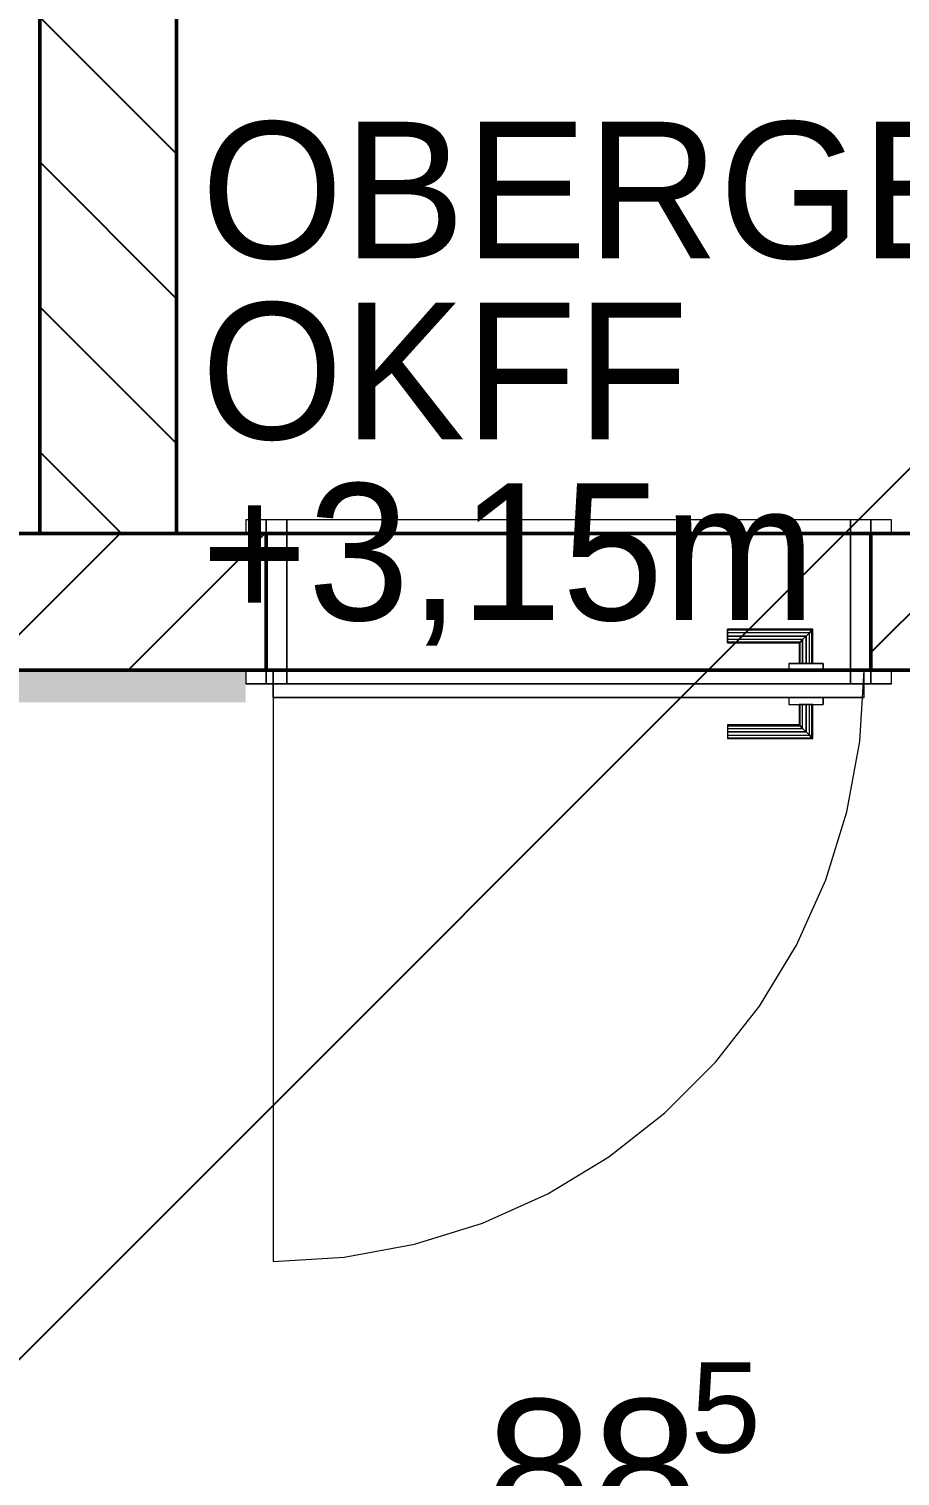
# Model space of a CAD drawing. Extents: x 0 to 756, y -25 to 420.
# Drawn here: x 192.29 to 217.78, y 93.5 to 135.85 of the extents above; entities that cross this region are included whole.
import ezdxf

# ---------------------------------------------------------------- set-up
doc = ezdxf.new("R2010")
doc.units = 0
doc.layers.get('0').update_dxf_attribs({"lineweight": 25})
doc.layers.get('DEFPOINTS').update_dxf_attribs({"lineweight": 25})
doc.layers.add('A_Geschossdecke', color=7, linetype='Continuous', lineweight=25, true_color=0x008080)
doc.layers.add('H_Heizung', color=1, linetype='Continuous', lineweight=25, true_color=0xff0000)
for name, color, linetype, lineweight in [('A_Innenwand', 7, 'Continuous', 25), ('A_Tuer', 7, 'Continuous', 25), ('L_Text', 7, 'Continuous', 25), ('PFOSTEN__ST_TZEN', 7, 'Continuous', 13), ('Standard', 7, 'Continuous', 25), ('T_R', 7, 'Continuous', 13), ('T_R_2D', 7, 'Continuous', 13), ('WAND_HOLZ_NICHT_TRAGEND', 7, 'Continuous', 13)]:
    doc.layers.add(name, color=color, linetype=linetype, lineweight=lineweight)
doc.styles.get("Standard").update_dxf_attribs({"font": 'arial.ttf'})

# ---------------------------------------------------------------- blocks, each defined once
blk = doc.blocks.new('Referenz-A0T78P30OY')
at = {"layer": 'DEFPOINTS', "color": 0, "linetype": 'Continuous', "lineweight": -2, "ltscale": 0.25}
for p, q in [((199.23, 117.078), (199.23, 117.078)), ((199.23, 117.078), (199.23, 117.078)), ((216.93, 117.078), (216.93, 117.078)), ((216.93, 117.078), (216.93, 117.078))]:
    blk.add_line(p, q, dxfattribs=at)
at = {"layer": 'T_R', "color": 0, "linetype": 'Continuous', "ltscale": 0.13}
for p, q in [((199.23, 121.478), (198.63, 121.478)), ((198.63, 121.478), (198.63, 121.078)), ((199.23, 121.478), (198.63, 121.478)), ((198.63, 121.478), (198.63, 121.478)), ((198.63, 121.478), (198.63, 121.078)), ((199.23, 121.478), (199.23, 116.678)), ((199.83, 121.478), (199.23, 121.478)), ((199.23, 121.478), (199.23, 121.478)), ((199.83, 121.478), (199.23, 121.478)), ((199.23, 116.678), (199.23, 121.478)), ((199.23, 121.078), (199.23, 121.478)), ((199.23, 121.478), (199.23, 121.478)), ((199.23, 121.478), (199.23, 121.078)), ((199.23, 121.478), (199.23, 121.078)), ((216.93, 121.478), (199.23, 121.478)), ((199.23, 121.478), (199.23, 121.478)), ((216.93, 121.478), (199.23, 121.478)), ((199.23, 121.078), (199.23, 121.478)), ((199.83, 116.678), (199.83, 121.478)), ((199.83, 121.478), (199.83, 121.478)), ((199.83, 116.678), (199.83, 121.478)), ((199.83, 121.478), (199.83, 116.678)), ((216.33, 121.478), (199.83, 121.478)), ((199.83, 121.478), (199.83, 121.478)), ((216.33, 121.478), (199.83, 121.478)), ((199.83, 116.678), (199.83, 121.478)), ((216.33, 121.478), (216.33, 116.678)), ((216.93, 121.478), (216.33, 121.478)), ((216.33, 121.478), (216.33, 121.478)), ((216.93, 121.478), (216.33, 121.478)), ((216.33, 116.678), (216.33, 121.478)), ((216.33, 116.678), (216.33, 121.478)), ((216.33, 121.478), (216.33, 121.478)), ((216.33, 116.678), (216.33, 121.478)), ((216.93, 116.678), (216.93, 121.478)), ((216.93, 121.478), (216.93, 121.478)), ((216.93, 116.678), (216.93, 121.478)), ((216.93, 121.478), (216.93, 121.078)), ((217.53, 121.478), (216.93, 121.478)), ((216.93, 121.478), (216.93, 121.478)), ((217.53, 121.478), (216.93, 121.478)), ((216.93, 121.078), (216.93, 121.478)), ((216.93, 121.078), (216.93, 121.478)), ((216.93, 121.478), (216.93, 121.478)), ((216.93, 121.078), (216.93, 121.478)), ((217.53, 121.078), (217.53, 121.478)), ((217.53, 121.478), (217.53, 121.478)), ((217.53, 121.078), (217.53, 121.478)), ((198.63, 121.078), (199.23, 121.078)), ((198.63, 121.078), (198.63, 121.078)), ((199.23, 121.078), (198.63, 121.078)), ((199.23, 121.078), (199.23, 121.078)), ((199.23, 121.078), (216.93, 121.078)), ((216.93, 121.078), (199.23, 121.078)), ((199.23, 121.078), (199.23, 121.078)), ((216.93, 121.078), (217.53, 121.078)), ((217.53, 121.078), (216.93, 121.078)), ((216.93, 121.078), (216.93, 121.078)), ((216.93, 121.078), (216.93, 121.078)), ((217.53, 121.078), (217.53, 121.078)), ((215.23, 118.278), (212.73, 118.278)), ((212.73, 118.278), (212.73, 118.251)), ((212.73, 118.251), (212.73, 118.278)), ((215.203, 118.251), (212.73, 118.251)), ((212.73, 118.251), (212.73, 118.178)), ((215.203, 118.251), (212.73, 118.251)), ((212.73, 118.178), (212.73, 118.251)), ((215.13, 118.178), (212.73, 118.178)), ((212.73, 118.178), (212.73, 118.078)), ((215.13, 118.178), (212.73, 118.178)), ((212.73, 118.078), (212.73, 118.178)), ((215.13, 118.178), (215.03, 118.078)), ((215.03, 118.078), (215.13, 118.178)), ((215.203, 118.251), (215.13, 118.178)), ((215.13, 118.178), (215.203, 118.251)), ((215.13, 117.278), (215.13, 118.178)), ((215.13, 117.278), (215.13, 118.178)), ((215.23, 118.278), (215.203, 118.251)), ((215.203, 118.251), (215.23, 118.278)), ((215.203, 117.278), (215.203, 118.251)), ((215.203, 117.278), (215.203, 118.251)), ((215.23, 117.278), (215.23, 118.278)), ((212.73, 118.078), (215.03, 118.078)), ((212.73, 118.078), (212.73, 117.978)), ((215.03, 118.078), (212.73, 118.078)), ((212.73, 117.978), (212.73, 118.078)), ((214.93, 117.978), (212.73, 117.978)), ((212.73, 117.978), (212.73, 117.905)), ((214.93, 117.978), (212.73, 117.978)), ((212.73, 117.905), (212.73, 117.978)), ((214.857, 117.905), (212.73, 117.905)), ((212.73, 117.905), (212.73, 117.878)), ((214.857, 117.905), (212.73, 117.905)), ((212.73, 117.878), (212.73, 117.905)), ((212.73, 117.878), (214.83, 117.878)), ((214.857, 117.905), (214.83, 117.878)), ((214.83, 117.878), (214.857, 117.905)), ((214.83, 117.878), (214.83, 117.278)), ((214.93, 117.978), (214.857, 117.905)), ((214.857, 117.905), (214.93, 117.978)), ((214.857, 117.278), (214.857, 117.905)), ((214.857, 117.278), (214.857, 117.905)), ((215.03, 118.078), (214.93, 117.978)), ((214.93, 117.978), (215.03, 118.078)), ((214.93, 117.978), (214.93, 117.278)), ((214.93, 117.278), (214.93, 117.978)), ((215.03, 118.078), (215.03, 117.278)), ((215.03, 117.278), (215.03, 118.078)), ((199.23, 117.078), (198.63, 117.078)), ((198.63, 117.078), (198.63, 116.678)), ((199.23, 117.078), (198.63, 117.078)), ((198.63, 117.078), (198.63, 117.078)), ((198.63, 117.078), (198.63, 116.678)), ((199.23, 117.078), (199.43, 117.078)), ((199.23, 116.678), (199.23, 117.078)), ((199.23, 117.078), (199.23, 117.078)), ((199.23, 117.078), (199.23, 116.678)), ((199.23, 117.078), (199.23, 116.678)), ((216.93, 117.078), (199.23, 117.078)), ((199.23, 117.078), (199.23, 117.078)), ((216.93, 117.078), (199.23, 117.078)), ((199.23, 116.678), (199.23, 117.078)), ((199.43, 117.078), (199.43, 116.278)), ((216.73, 117.078), (199.43, 117.078)), ((199.43, 117.078), (199.43, 117.078)), ((216.73, 117.078), (199.43, 117.078)), ((199.43, 116.278), (199.43, 117.078)), ((214.53, 117.278), (214.53, 117.078)), ((215.53, 117.278), (214.53, 117.278)), ((214.53, 117.278), (214.53, 117.278)), ((214.53, 117.278), (214.53, 117.078)), ((214.53, 117.278), (215.53, 117.278)), ((214.53, 117.078), (215.53, 117.078)), ((214.53, 117.078), (215.53, 117.078)), ((214.53, 117.078), (214.53, 117.078)), ((214.83, 117.278), (214.857, 117.278)), ((214.83, 117.278), (214.857, 117.278)), ((214.857, 117.278), (214.93, 117.278)), ((214.857, 117.278), (214.93, 117.278)), ((214.93, 117.278), (215.03, 117.278)), ((214.93, 117.278), (215.03, 117.278)), ((215.03, 117.278), (215.13, 117.278)), ((215.03, 117.278), (215.13, 117.278)), ((215.13, 117.278), (215.203, 117.278)), ((215.13, 117.278), (215.203, 117.278)), ((215.203, 117.278), (215.23, 117.278)), ((215.203, 117.278), (215.23, 117.278)), ((215.53, 117.078), (215.53, 117.278)), ((215.53, 117.278), (215.53, 117.078)), ((215.53, 117.278), (215.53, 117.278)), ((215.53, 117.078), (215.53, 117.078)), ((216.73, 117.078), (216.93, 117.078)), ((216.73, 116.278), (216.73, 117.078)), ((216.73, 117.078), (216.73, 117.078)), ((216.73, 116.278), (216.73, 117.078)), ((216.93, 117.078), (216.93, 116.678)), ((217.53, 117.078), (216.93, 117.078)), ((216.93, 117.078), (216.93, 117.078)), ((217.53, 117.078), (216.93, 117.078)), ((216.93, 116.678), (216.93, 117.078)), ((216.93, 116.678), (216.93, 117.078)), ((216.93, 117.078), (216.93, 117.078)), ((216.93, 116.678), (216.93, 117.078)), ((217.53, 116.678), (217.53, 117.078)), ((217.53, 117.078), (217.53, 117.078)), ((217.53, 116.678), (217.53, 117.078)), ((198.63, 116.678), (199.23, 116.678)), ((198.63, 116.678), (198.63, 116.678)), ((199.23, 116.678), (198.63, 116.678)), ((199.23, 116.678), (199.83, 116.678)), ((199.83, 116.678), (199.23, 116.678)), ((199.23, 116.678), (199.23, 116.678)), ((199.23, 116.678), (199.23, 116.678)), ((199.23, 116.678), (216.93, 116.678)), ((216.93, 116.678), (199.23, 116.678)), ((199.23, 116.678), (199.23, 116.678)), ((199.83, 116.678), (199.83, 116.678)), ((199.83, 116.678), (216.33, 116.678)), ((216.33, 116.678), (199.83, 116.678)), ((199.83, 116.678), (199.83, 116.678)), ((216.33, 116.678), (216.93, 116.678)), ((216.93, 116.678), (216.33, 116.678)), ((216.33, 116.678), (216.33, 116.678)), ((216.33, 116.678), (216.33, 116.678)), ((216.93, 116.678), (216.93, 116.678)), ((216.93, 116.678), (217.53, 116.678)), ((217.53, 116.678), (216.93, 116.678)), ((216.93, 116.678), (216.93, 116.678)), ((216.93, 116.678), (216.93, 116.678)), ((217.53, 116.678), (217.53, 116.678)), ((199.43, 116.278), (216.73, 116.278)), ((216.73, 116.278), (199.43, 116.278)), ((199.43, 116.278), (199.43, 116.278)), ((214.53, 116.278), (214.53, 116.078)), ((215.53, 116.278), (214.53, 116.278)), ((214.53, 116.278), (214.53, 116.278)), ((215.53, 116.278), (214.53, 116.278)), ((214.53, 116.278), (214.53, 116.078)), ((214.53, 116.078), (215.53, 116.078)), ((214.53, 116.078), (214.53, 116.078)), ((214.53, 116.078), (215.53, 116.078)), ((214.83, 116.078), (214.83, 115.478)), ((214.857, 116.078), (214.83, 116.078)), ((214.83, 116.078), (214.857, 116.078)), ((214.857, 115.451), (214.857, 116.078)), ((214.93, 116.078), (214.857, 116.078)), ((214.857, 115.451), (214.857, 116.078)), ((214.857, 116.078), (214.93, 116.078)), ((214.93, 115.378), (214.93, 116.078)), ((215.03, 116.078), (214.93, 116.078)), ((214.93, 115.378), (214.93, 116.078)), ((214.93, 116.078), (215.03, 116.078)), ((215.03, 116.078), (215.03, 115.278)), ((215.13, 116.078), (215.03, 116.078)), ((215.03, 115.278), (215.03, 116.078)), ((215.03, 116.078), (215.13, 116.078)), ((215.13, 115.178), (215.13, 116.078)), ((215.203, 116.078), (215.13, 116.078)), ((215.13, 115.178), (215.13, 116.078)), ((215.13, 116.078), (215.203, 116.078)), ((215.203, 115.105), (215.203, 116.078)), ((215.23, 116.078), (215.203, 116.078)), ((215.203, 115.105), (215.203, 116.078)), ((215.203, 116.078), (215.23, 116.078)), ((215.23, 115.078), (215.23, 116.078)), ((215.53, 116.078), (215.53, 116.278)), ((215.53, 116.278), (215.53, 116.278)), ((215.53, 116.278), (215.53, 116.078)), ((215.53, 116.078), (215.53, 116.078)), ((216.73, 116.278), (216.73, 116.278)), ((212.73, 115.478), (212.73, 115.451)), ((214.83, 115.478), (212.73, 115.478)), ((212.73, 115.478), (212.73, 115.451)), ((212.73, 115.451), (214.857, 115.451)), ((212.73, 115.451), (212.73, 115.378)), ((212.73, 115.451), (212.73, 115.378)), ((212.73, 115.451), (214.857, 115.451)), ((212.73, 115.378), (214.93, 115.378)), ((212.73, 115.378), (212.73, 115.278)), ((212.73, 115.378), (212.73, 115.278)), ((212.73, 115.378), (214.93, 115.378)), ((212.73, 115.278), (212.73, 115.178)), ((215.03, 115.278), (212.73, 115.278)), ((212.73, 115.278), (212.73, 115.178)), ((212.73, 115.278), (215.03, 115.278)), ((214.83, 115.478), (214.857, 115.451)), ((214.857, 115.451), (214.83, 115.478)), ((214.857, 115.451), (214.93, 115.378)), ((214.93, 115.378), (214.857, 115.451)), ((214.93, 115.378), (215.03, 115.278)), ((215.03, 115.278), (214.93, 115.378)), ((215.03, 115.278), (215.13, 115.178)), ((215.13, 115.178), (215.03, 115.278)), ((212.73, 115.178), (215.13, 115.178)), ((212.73, 115.178), (212.73, 115.105)), ((212.73, 115.178), (212.73, 115.105)), ((212.73, 115.178), (215.13, 115.178)), ((212.73, 115.105), (215.203, 115.105)), ((212.73, 115.105), (212.73, 115.078)), ((212.73, 115.105), (212.73, 115.078)), ((212.73, 115.105), (215.203, 115.105)), ((212.73, 115.078), (215.23, 115.078)), ((215.13, 115.178), (215.203, 115.105)), ((215.203, 115.105), (215.13, 115.178)), ((215.203, 115.105), (215.23, 115.078)), ((215.23, 115.078), (215.203, 115.105))]:
    blk.add_line(p, q, dxfattribs=at)
at = {"layer": 'T_R_2D', "color": 0, "linetype": 'Continuous', "ltscale": 0.13}
for p, q in [((199.43, 117.078), (199.43, 99.778)), ((216.604, 114.993), (216.73, 117.078)), ((216.227, 112.938), (216.604, 114.993)), ((215.606, 110.943), (216.227, 112.938)), ((214.749, 109.038), (215.606, 110.943)), ((213.668, 107.25), (214.749, 109.038)), ((212.379, 105.606), (213.668, 107.25)), ((210.902, 104.129), (212.379, 105.606)), ((209.258, 102.84), (210.902, 104.129)), ((207.47, 101.759), (209.258, 102.84)), ((205.565, 100.902), (207.47, 101.759)), ((203.57, 100.281), (205.565, 100.902)), ((201.515, 99.904), (203.57, 100.281)), ((199.43, 99.778), (201.515, 99.904))]:
    blk.add_line(p, q, dxfattribs=at)
at = {"layer": 'WAND_HOLZ_NICHT_TRAGEND', "color": 0, "lineweight": 50}
for p, q in [((192.607, 259.578), (192.607, 121.078)), ((196.607, 121.078), (196.607, 259.578)), ((192.607, 121.078), (192.607, 194.678)), ((196.607, 194.678), (196.607, 121.078)), ((324.607, 121.078), (176.107, 121.078)), ((176.107, 121.078), (199.23, 121.078)), ((192.607, 121.078), (196.607, 121.078)), ((196.607, 121.078), (192.607, 121.078)), ((192.607, 121.078), (192.607, 121.078)), ((196.607, 121.078), (196.607, 121.078)), ((199.23, 121.078), (199.23, 117.078)), ((216.93, 121.078), (199.23, 121.078)), ((199.23, 121.078), (199.23, 121.078)), ((199.23, 117.078), (199.23, 121.078)), ((216.93, 121.078), (216.93, 117.078)), ((216.93, 121.078), (216.93, 121.078)), ((216.93, 117.078), (216.93, 121.078)), ((300.281, 121.078), (216.93, 121.078)), ((176.107, 117.078), (324.607, 117.078)), ((199.23, 117.078), (176.107, 117.078)), ((199.23, 117.078), (199.23, 117.078)), ((199.23, 117.078), (216.93, 117.078)), ((216.93, 117.078), (216.93, 117.078)), ((216.93, 117.078), (300.281, 117.078))]:
    blk.add_line(p, q, dxfattribs=at)
at = {"layer": 'PFOSTEN__ST_TZEN', "color": 0, "lineweight": 35, "char_height": 4, "attachment_point": 1}
for s, insert in [('{\\fPosterama Text Light;OBERGESCHOSS}', (197.324, 133.132)), ('{\\fPosterama Text Light;OKFF}', (197.324, 127.839)), ('{\\fPosterama Text Light;+3,15m}', (197.324, 122.546))]:
    blk.add_mtext(s, dxfattribs=dict(at, insert=insert))
at = {"layer": 'Standard', "color": 0, "lineweight": -2, "attachment_point": 1}
for s, insert, char_height in [('{\\fArial;5}', (211.654, 96.824), 2.64), ('{\\fArial;88}', (205.663, 95.744), 4)]:
    blk.add_mtext(s, dxfattribs=dict(at, insert=insert, char_height=char_height))
blk = doc.blocks.new('Wand-A0T78P4MOY', base_point=(125.607, 117.078))
at = {"color": 0, "linetype": 'ByBlock', "lineweight": -2, "ltscale": 0.25}
for p, q in [((192.607, 121.078), (125.607, 121.078)), ((199.23, 121.078), (196.607, 121.078)), ((300.281, 121.078), (216.93, 121.078)), ((199.23, 117.078), (125.607, 117.078)), ((256.607, 117.078), (216.93, 117.078))]:
    blk.add_line(p, q, dxfattribs=at)
at = {"color": 0, "lineweight": -2}
for p, q in [((194.951, 121.078), (190.951, 117.078)), ((199.194, 121.078), (195.194, 117.078)), ((220.407, 121.078), (216.93, 117.601))]:
    blk.add_line(p, q, dxfattribs=at)
blk = doc.blocks.new('Tür-A0T78P4OOY', base_point=(199.23, 117.078))
at = {"color": 0, "linetype": 'ByBlock', "lineweight": -2, "ltscale": 0.25}
for p, q in [((199.23, 121.078), (199.23, 117.078)), ((216.93, 121.078), (216.93, 117.078))]:
    blk.add_line(p, q, dxfattribs=at)
blk = doc.blocks.new('Geschossdecke-A0T78P4UOY', base_point=(119.607, 24.521))
at = {"color": 0, "lineweight": -2}
blk.add_line((119.607, 24.521), (236.664, 141.578), dxfattribs=at)
blk = doc.blocks.new('Wand-A0T78P4WOY', base_point=(192.607, 121.078))
at = {"color": 0, "linetype": 'ByBlock', "lineweight": -2, "ltscale": 0.25}
for p, q in [((192.607, 121.078), (192.607, 194.678)), ((196.607, 121.078), (196.607, 194.678))]:
    blk.add_line(p, q, dxfattribs=at)
at = {"color": 0, "lineweight": -2}
for p, q in [((196.607, 132.197), (192.607, 136.197)), ((196.607, 127.954), (192.607, 131.954)), ((196.607, 123.712), (192.607, 127.712)), ((194.998, 121.078), (192.607, 123.469))]:
    blk.add_line(p, q, dxfattribs=at)
blk = doc.blocks.new('Bauteilbeschriftung-A0T78P5SOY', base_point=(197.675, 70.396))
at = {"color": 0, "linetype": 'ByBlock', "lineweight": -2, "ltscale": 0.25}
blk.add_line((232.701, 80.896), (251.507, 97.078), dxfattribs=at)
at = {"color": 0, "lineweight": -2}
for p, q in [((197.675, 80.896), (232.701, 80.896)), ((197.675, 70.396), (197.675, 80.896)), ((232.701, 80.896), (232.701, 70.396)), ((232.701, 70.396), (197.675, 70.396))]:
    blk.add_line(p, q, dxfattribs=at)
at = {"color": 0, "linetype": 'ByBlock', "lineweight": -2, "ltscale": 0.25}
for points in [[(250.725, 96.077), (249.73, 96.077), (251.507, 97.078)], [(250.252, 95.47), (250.725, 96.077), (249.73, 96.077)]]:
    blk.add_solid(points, dxfattribs=at)
at = {"color": 7, "linetype": 'ByBlock', "lineweight": -2, "ltscale": 0.25, "true_color": 0xffffff}
for points in [[(197.675, 70.396), (232.701, 70.396), (197.675, 80.896)], [(232.701, 70.396), (197.675, 80.896), (232.701, 80.896)]]:
    blk.add_solid(points, dxfattribs=at)
at = {"color": 0, "linetype": 'ByBlock', "lineweight": -2, "ltscale": 0.25, "char_height": 2, "attachment_point": 1}
for s, insert in [('{\\fArial;Abluftventilator}', (198.342, 80.146)), ('{\\fArial;Fabr.: Helios, Artik.: 40102}', (198.342, 76.646)), ('{\\fArial;Typ: ELS- EC 40/15/60 NC}', (198.342, 73.146))]:
    blk.add_mtext(s, dxfattribs=dict(at, insert=insert))

msp = doc.modelspace()

# ---------------------------------------------------------------- linework, layer by layer
at = {"layer": 'H_Heizung', "color": 1, "ltscale": 0.25, "true_color": 0xff0000}
for points in [[(125.936, 116.139), (198.63, 116.139), (125.936, 117.139)], [(198.63, 116.139), (125.936, 117.139), (198.63, 117.139)]]:
    msp.add_solid(points, dxfattribs=at)

# ---------------------------------------------------------------- block references
at = {"color": 8, "lineweight": 25, "ltscale": 0.25, "true_color": 0x808080}
msp.add_blockref('Referenz-A0T78P30OY', (0, 0), dxfattribs=at)
at = {"layer": 'A_Geschossdecke', "ltscale": 0.25}
msp.add_blockref('Geschossdecke-A0T78P4UOY', (119.607, 24.521), dxfattribs=at)
at = {"layer": 'A_Innenwand', "ltscale": 0.25}
for name, p in [('Wand-A0T78P4WOY', (192.607, 121.078)), ('Wand-A0T78P4MOY', (125.607, 117.078))]:
    msp.add_blockref(name, p, dxfattribs=at)
at = {"layer": 'A_Tuer', "ltscale": 0.25}
msp.add_blockref('Tür-A0T78P4OOY', (199.23, 117.078), dxfattribs=at)
at = {"layer": 'L_Text', "color": 7, "ltscale": 0.25}
msp.add_blockref('Bauteilbeschriftung-A0T78P5SOY', (197.675, 70.396), dxfattribs=at)

doc.saveas('drawing.dxf')
